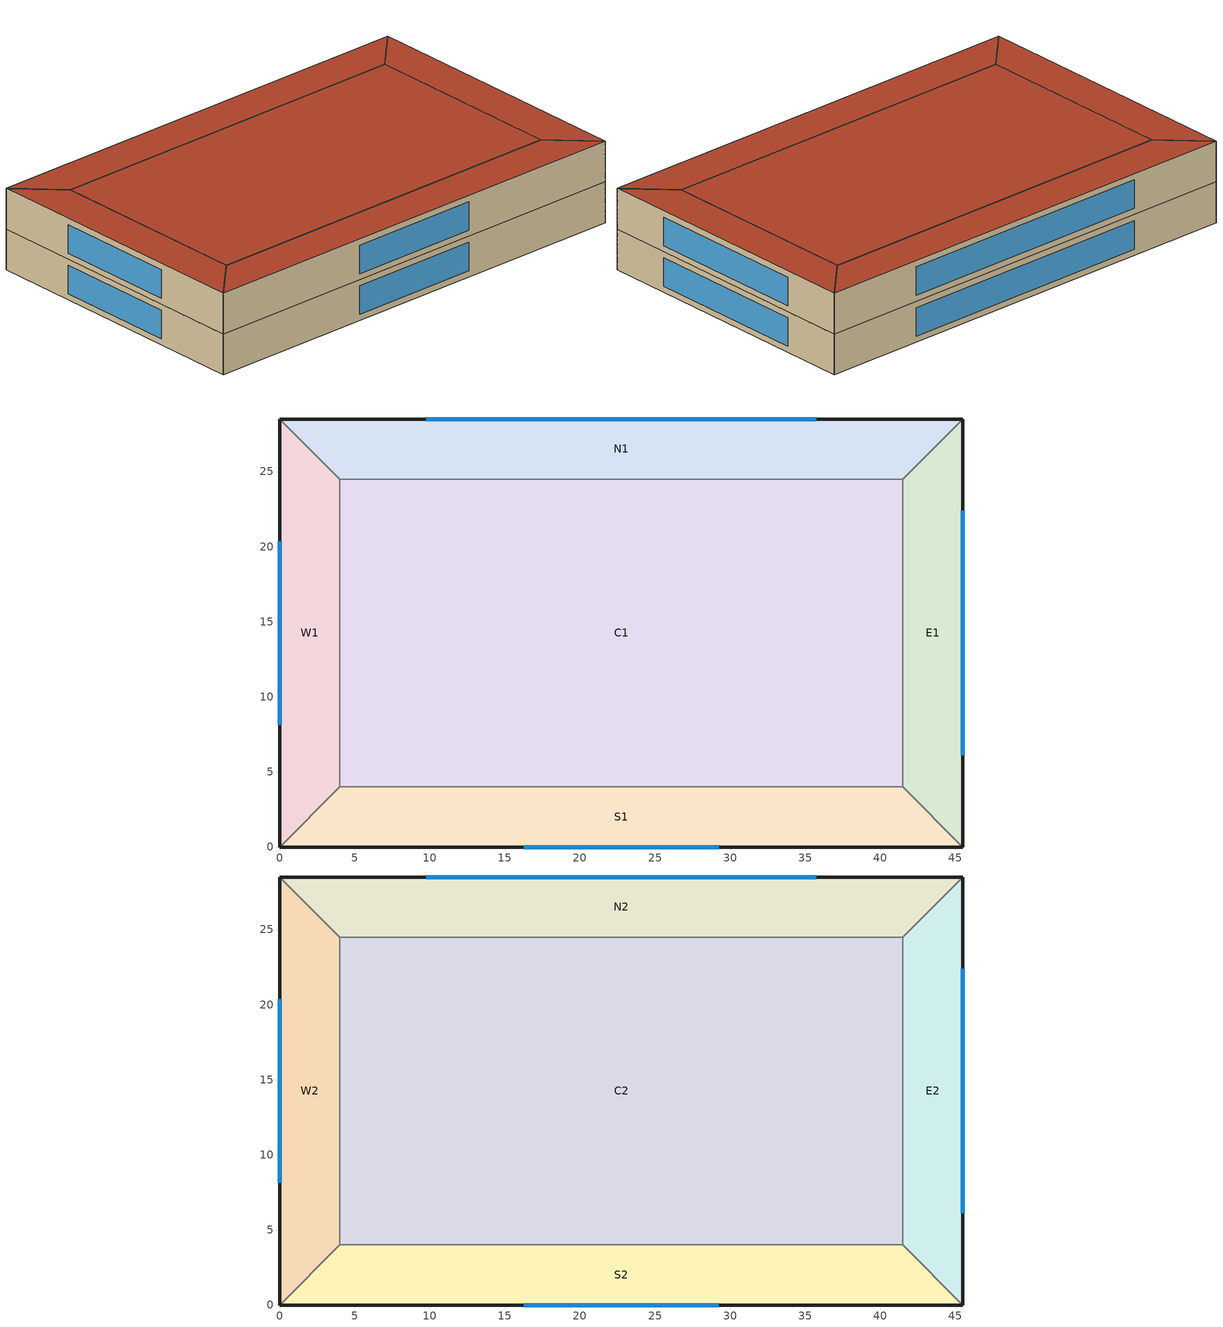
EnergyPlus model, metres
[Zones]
S1
 floor ground (Slab_Cons): 4,4 41.5,4 45.5,0 0,0 z0
 wall outside (ExtWall_MW): 0,0 45.5,0 z0:4
 wall adiabatic (Partition_Cons): 45.5,0 41.5,4 4,4 0,0 z0:4
 window (Win_Cons): 16.25,0 29.25,0 z0.6:3.4
 ceiling adiabatic (IntFloor_Cons): 0,0 45.5,0 41.5,4 4,4 z4
E1
 floor ground (Slab_Cons): 41.5,4 41.5,24.5 45.5,28.5 45.5,0 z0
 wall outside (ExtWall_MW): 45.5,0 45.5,28.5 z0:4
 wall adiabatic (Partition_Cons): 45.5,28.5 41.5,24.5 41.5,4 45.5,0 z0:4
 window (Win_Cons): 45.5,6.11 45.5,22.39 z0.6:3.4
 ceiling adiabatic (IntFloor_Cons): 45.5,0 45.5,28.5 41.5,24.5 41.5,4 z4
N1
 floor ground (Slab_Cons): 41.5,24.5 4,24.5 0,28.5 45.5,28.5 z0
 wall outside (ExtWall_MW): 45.5,28.5 0,28.5 z0:4
 wall adiabatic (Partition_Cons): 0,28.5 4,24.5 41.5,24.5 45.5,28.5 z0:4
 window (Win_Cons): 35.75,28.5 9.75,28.5 z0.6:3.4
 ceiling adiabatic (IntFloor_Cons): 45.5,28.5 0,28.5 4,24.5 41.5,24.5 z4
W1
 floor ground (Slab_Cons): 4,24.5 4,4 0,0 0,28.5 z0
 wall outside (ExtWall_MW): 0,28.5 0,0 z0:4
 wall adiabatic (Partition_Cons): 0,0 4,4 4,24.5 0,28.5 z0:4
 window (Win_Cons): 0,20.36 0,8.14 z0.6:3.4
 ceiling adiabatic (IntFloor_Cons): 0,28.5 0,0 4,4 4,24.5 z4
C1
 floor ground (Slab_Cons): 4,24.5 41.5,24.5 41.5,4 4,4 z0
 wall adiabatic (Partition_Cons): 4,4 41.5,4 41.5,24.5 4,24.5 4,4 z0:4
 ceiling adiabatic (IntFloor_Cons): 4,4 41.5,4 41.5,24.5 4,24.5 z4
S2
 floor adiabatic (IntFloor_Cons): 4,4 41.5,4 45.5,0 0,0 z4
 wall outside (ExtWall_MW): 0,0 45.5,0 z4:8
 wall adiabatic (Partition_Cons): 45.5,0 41.5,4 4,4 0,0 z4:8
 window (Win_Cons): 16.25,0 29.25,0 z4.6:7.4
 roof outside (Roof_HW): 0,0 45.5,0 41.5,4 4,4 z8
E2
 floor adiabatic (IntFloor_Cons): 41.5,4 41.5,24.5 45.5,28.5 45.5,0 z4
 wall outside (ExtWall_MW): 45.5,0 45.5,28.5 z4:8
 wall adiabatic (Partition_Cons): 45.5,28.5 41.5,24.5 41.5,4 45.5,0 z4:8
 window (Win_Cons): 45.5,6.11 45.5,22.39 z4.6:7.4
 roof outside (Roof_HW): 45.5,0 45.5,28.5 41.5,24.5 41.5,4 z8
N2
 floor adiabatic (IntFloor_Cons): 41.5,24.5 4,24.5 0,28.5 45.5,28.5 z4
 wall outside (ExtWall_MW): 45.5,28.5 0,28.5 z4:8
 wall adiabatic (Partition_Cons): 0,28.5 4,24.5 41.5,24.5 45.5,28.5 z4:8
 window (Win_Cons): 35.75,28.5 9.75,28.5 z4.6:7.4
 roof outside (Roof_HW): 45.5,28.5 0,28.5 4,24.5 41.5,24.5 z8
W2
 floor adiabatic (IntFloor_Cons): 4,24.5 4,4 0,0 0,28.5 z4
 wall outside (ExtWall_MW): 0,28.5 0,0 z4:8
 wall adiabatic (Partition_Cons): 0,0 4,4 4,24.5 0,28.5 z4:8
 window (Win_Cons): 0,20.36 0,8.14 z4.6:7.4
 roof outside (Roof_HW): 0,28.5 0,0 4,4 4,24.5 z8
C2
 floor adiabatic (IntFloor_Cons): 4,24.5 41.5,24.5 41.5,4 4,4 z4
 wall adiabatic (Partition_Cons): 4,4 41.5,4 41.5,24.5 4,24.5 4,4 z4:8
 roof outside (Roof_HW): 4,4 41.5,4 41.5,24.5 4,24.5 z8
[Building]
T2-test-07: 15, Suburbs, 0.04, 0.4, FullExterior, 25, 6
[Material]
Stucco25: MediumRough, 0.0253, 0.6918, 1858, 837, 0.9, 0.7, 0.7
Concrete200: MediumRough, 0.2, 1.311, 2240, 836.8, 0.9, 0.7, 0.7
Gypsum13: MediumRough, 0.0127, 0.16, 784.9, 830, 0.9, 0.7, 0.7
Membrane10: MediumRough, 0.0095, 0.16, 1121.3, 1460, 0.9, 0.7, 0.7
Concrete100: MediumRough, 0.1, 1.311, 2240, 836.8, 0.9, 0.7, 0.7
Carpet: MediumRough, 0.0127, 0.06, 288, 1380, 0.9, 0.7, 0.7
[Material:NoMass]
InsW: MediumRough, 3.2852, 0.9, 0.7, 0.7
InsR: MediumRough, 5.2829, 0.9, 0.7, 0.7
[Construction]
ExtWall_MW: Stucco25, Concrete200, InsW, Gypsum13
Roof_HW: Membrane10, InsR, Concrete100
Slab_Cons; IntFloor_Cons: Concrete100, Carpet
Partition_Cons: Gypsum13, Gypsum13
Win_Cons: Glz
[WindowMaterial:SimpleGlazingSystem]
Glz: 3.2, 0.34, 0.49
[Zone]
S1; E1; N1; W1; C1; S2; E2; N2; W2; C2: 0, 0, 0, 0, 1, 1, autocalculate, autocalculate
[HVACTemplate:Thermostat]
Tstat: HTGSETP_SCH, , CLGSETP_SCH
[HVACTemplate:Zone:IdealLoadsAirSystem]
S1; E1; N1; W1; C1; S2; E2; N2; W2; C2: Tstat
[Schedule:Compact]
HTGSETP_SCH: Temperature, Through: 12/31, For: Weekdays SummerDesignDay WinterDesignDay, Until: 08:00, 16.5, Until: 18:00, 20, Until: 24:00, 16.5, For: AllOtherDays, Until: 24:00, 16.5
CLGSETP_SCH: Temperature, Through: 12/31, For: Weekdays SummerDesignDay WinterDesignDay, Until: 08:00, 29, Until: 18:00, 23.5, Until: 24:00, 29, For: AllOtherDays, Until: 24:00, 29
